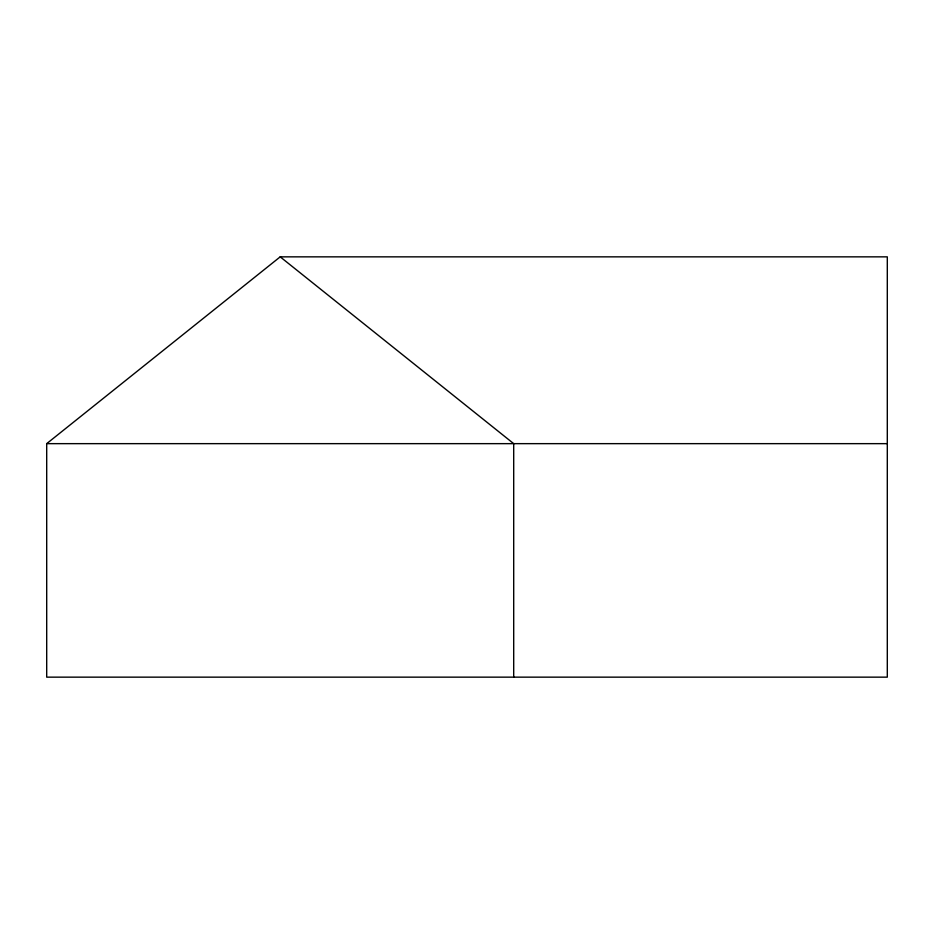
<?xml version="1.0" encoding="UTF-8"?>
<svg xmlns="http://www.w3.org/2000/svg" width="934" height="934" viewBox="0 0 934 934"><rect width="100%" height="100%" fill="white"/><g stroke="black" fill="none" stroke-linecap="round" stroke-linejoin="round"><path stroke-width="1.4" d="M46.7 443.65L280.2 256.85L887.3 256.85L887.3 677.15L46.7 677.15L46.7 443.65L887.3 443.65M280.2 256.85L513.7 443.65L513.7 677.15"/></g></svg>
